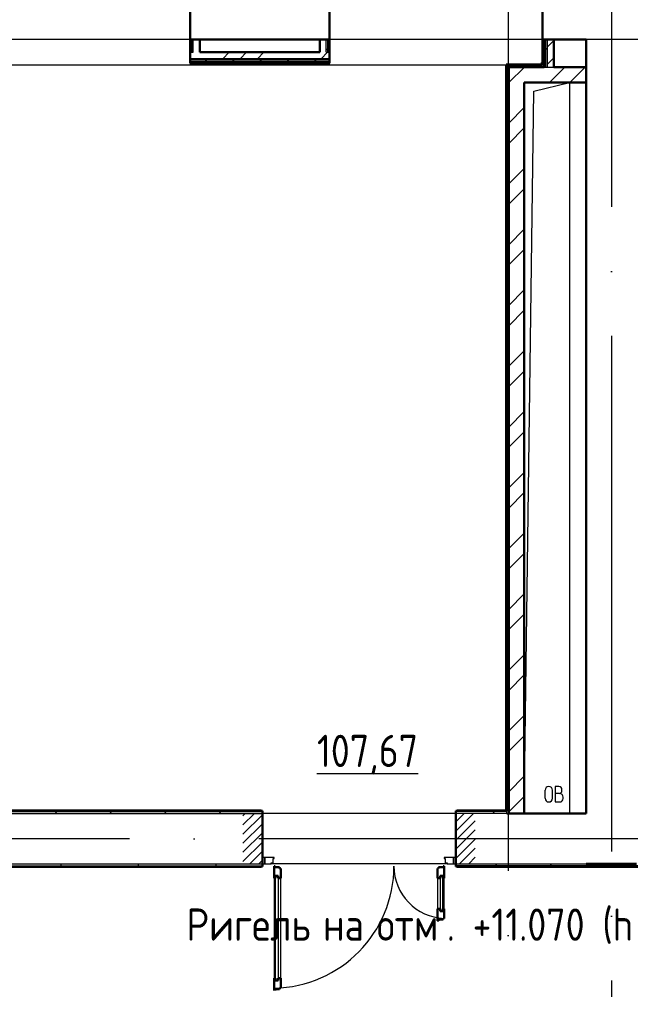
# Model space of a CAD drawing. Header units: millimetres. Extents: x -586848 to 520591, y -385801 to 675781.
# Drawn here: x 282356 to 287092, y 622376 to 629902 of the extents above; entities that cross this region are included whole.
import ezdxf

# ---------------------------------------------------------------- set-up
doc = ezdxf.new("R2010")
doc.units = ezdxf.units.MM
doc.linetypes.add('ADSK_Линия сетки', pattern=[25, 20, -2.5, 0, -2.5])
doc.linetypes.add('ADSK_Штриховая_ш2 п1_5', pattern=[4.5, 3, -1.5])
for name, color, linetype, lineweight in [('Аннотация', 7, 'Continuous', 18), ('Двери', 252, 'Continuous', 9), ('Марки помещений', 252, 'Continuous', 20), ('Ограждение', 252, 'Continuous', 9), ('Оси', 252, 'Continuous', 9), ('Перекрытие', 252, 'Continuous', 18), ('Стены внутренние', 7, 'Continuous', 18), ('Стены наружные', 7, 'Continuous', 18), ('Стены штриховка', 7, 'Continuous', 9)]:
    doc.layers.add(name, color=color, linetype=linetype, lineweight=lineweight)
doc.layers.add('Двери открывание', color=7, linetype='Continuous', lineweight=9, true_color=0xc0c0c0)
doc.styles.add('GOST Common_2', font='', dxfattribs={"width": 0.9, "height": 250})
doc.styles.get('GOST Common_2').set_extended_font_data('GOST type B')

# ---------------------------------------------------------------- blocks, each defined once
blk = doc.blocks.new('3 этаж')
at = {"color": 251, "lineweight": 18, "true_color": 0x636466}
for p, q in [((287145.2, -3365.7), (287420.8, -3298.4)), ((287420.8, -3298.4), (287420.8, -8968.4)), ((287070.8, -8968.4), (287145.2, -3365.7)), ((287231.5, -8849.9), (287231.5, -8787.3)), ((287288.8, -8849.9), (287288.8, -8787.3)), ((287339, -8758.6), (287309, -8758.6)), ((287309, -8758.6), (287309, -8878.6)), ((287362.3, -8792), (287362.3, -8782)), ((287342.3, -8812), (287309, -8812)), ((287309, -8878.6), (287345.7, -8878.6)), ((287372.3, -8852), (287372.3, -8842))]:
    blk.add_line(p, q, dxfattribs=at)
for centre, radius, start, end in [((287260.2, -8787.3), 28.7, 0, 180), ((287339, -8782), 23.3, 0, 90), ((287342.3, -8792), 20, 270, 0), ((287260.2, -8849.9), 28.7, 180, 0), ((287342.3, -8842), 30, 0, 90), ((287345.7, -8852), 26.7, 270, 0)]:
    blk.add_arc(centre, radius, start, end, dxfattribs=at)
at = {"layer": 'Двери', "color": 251, "linetype": 'Continuous', "lineweight": 18, "true_color": 0x636466}
for p, q in [((284979.4, -8968.4), (284890.8, -9057.1)), ((284908.7, -8968.4), (284890.8, -8986.4)), ((285040.8, -8977.8), (284890.8, -9127.8)), ((286676.5, -8968.4), (286540.8, -9104.1)), ((286605.8, -8968.4), (286540.8, -9033.4)), ((286690.8, -9024.8), (286540.8, -9174.8)), ((285040.8, -9048.5), (284890.8, -9198.5)), ((286690.8, -9095.6), (286540.8, -9245.6)), ((285040.8, -9119.2), (284890.8, -9269.2)), ((286690.8, -9166.3), (286540.8, -9316.3)), ((285040.8, -9189.9), (284890.8, -9339.9)), ((286690.8, -9237), (286569.3, -9358.4)), ((285040.8, -9260.6), (284943, -9358.4)), ((285040.8, -9331.3), (285013.7, -9358.4)), ((286690.8, -9307.7), (286640, -9358.4))]:
    blk.add_line(p, q, dxfattribs=at)
at = {"layer": 'Двери', "color": 251, "linetype": 'ADSK_Штриховая_ш2 п1_5', "true_color": 0x636466}
for p, q in [((285040.8, -8968.4), (284890.8, -8968.4)), ((285040.8, -9358.4), (285040.8, -8968.4)), ((286690.8, -8968.4), (286540.8, -8968.4)), ((286540.8, -8968.4), (286540.8, -9358.4)), ((284890.8, -9358.4), (285040.8, -9358.4)), ((286540.8, -9358.4), (286690.8, -9358.4))]:
    blk.add_line(p, q, dxfattribs=at)
at = {"layer": 'Двери', "color": 251, "true_color": 0x636466}
for p, q in [((285040.8, -9308.4), (285040.8, -9358.4)), ((285060.8, -9308.4), (285040.8, -9308.4)), ((285060.8, -9358.4), (285060.8, -9308.4)), ((285132.8, -9308.4), (285060.8, -9308.4)), ((285060.8, -9308.4), (285060.8, -9358.4)), ((285123.8, -9350.4), (285123.8, -9316.4)), ((285123.8, -9316.4), (285132.8, -9316.4)), ((285132.8, -9316.4), (285132.8, -9308.4)), ((286520.8, -9308.4), (286448.8, -9308.4)), ((286448.8, -9308.4), (286448.8, -9316.4)), ((286448.8, -9316.4), (286457.8, -9316.4)), ((286457.8, -9316.4), (286457.8, -9350.4)), ((286540.8, -9308.4), (286520.8, -9308.4)), ((286520.8, -9308.4), (286520.8, -9358.4)), ((286520.8, -9358.4), (286520.8, -9308.4)), ((286540.8, -9358.4), (286540.8, -9308.4)), ((285040.8, -9358.4), (285060.8, -9358.4)), ((285060.8, -9358.4), (285109.8, -9358.4)), ((285109.8, -9358.4), (285109.8, -9350.4)), ((285109.8, -9350.4), (285123.8, -9350.4)), ((286457.8, -9350.4), (286471.8, -9350.4)), ((286471.8, -9350.4), (286471.8, -9358.4)), ((286471.8, -9358.4), (286520.8, -9358.4)), ((286520.8, -9358.4), (286540.8, -9358.4)), ((285132.8, -9470.4), (285132.8, -10246.4)), ((285141.8, -9452.4), (285162.8, -9452.4)), ((285141.8, -10264.4), (285141.8, -9452.4)), ((285162.8, -9452.4), (285162.8, -10264.4)), ((285182.8, -10246.4), (285182.8, -9470.4)), ((286398.8, -9470.4), (286398.8, -9706.4)), ((286418.8, -9452.4), (286418.8, -9724.4)), ((286439.8, -9452.4), (286418.8, -9452.4)), ((286439.8, -9724.4), (286439.8, -9452.4)), ((286448.8, -9706.4), (286448.8, -9470.4)), ((286418.8, -9724.4), (286439.8, -9724.4)), ((285162.8, -10264.4), (285141.8, -10264.4))]:
    blk.add_line(p, q, dxfattribs=at)
at = {"layer": 'Двери', "color": 251, "lineweight": 30, "true_color": 0x636466}
for p, q in [((285140.8, -9376.4), (285132.8, -9376.4)), ((285132.8, -9376.4), (285132.8, -9470.4)), ((285140.8, -9385.4), (285140.8, -9376.4)), ((285174.8, -9385.4), (285140.8, -9385.4)), ((285174.8, -9394.4), (285174.8, -9385.4)), ((285182.8, -9394.4), (285174.8, -9394.4)), ((285182.8, -9470.4), (285182.8, -9394.4)), ((286406.8, -9394.4), (286398.8, -9394.4)), ((286398.8, -9394.4), (286398.8, -9470.4)), ((286406.8, -9385.4), (286406.8, -9394.4)), ((286440.8, -9385.4), (286406.8, -9385.4)), ((286448.8, -9376.4), (286440.8, -9376.4)), ((286440.8, -9376.4), (286440.8, -9385.4)), ((286448.8, -9470.4), (286448.8, -9376.4)), ((285141.8, -9470.4), (285132.8, -9470.4)), ((285141.8, -9452.4), (285141.8, -9470.4)), ((285162.8, -9452.4), (285141.8, -9452.4)), ((285162.8, -9470.4), (285162.8, -9452.4)), ((285182.8, -9470.4), (285162.8, -9470.4)), ((286398.8, -9470.4), (286418.8, -9470.4)), ((286418.8, -9470.4), (286418.8, -9452.4)), ((286418.8, -9452.4), (286439.8, -9452.4)), ((286439.8, -9452.4), (286439.8, -9470.4)), ((286439.8, -9470.4), (286448.8, -9470.4)), ((286398.8, -9706.4), (286398.8, -9800.4)), ((286398.8, -9706.4), (286418.8, -9706.4)), ((286418.8, -9706.4), (286418.8, -9724.4)), ((286439.8, -9706.4), (286448.8, -9706.4)), ((286439.8, -9724.4), (286439.8, -9706.4)), ((286448.8, -9782.4), (286448.8, -9706.4)), ((286418.8, -9724.4), (286439.8, -9724.4)), ((286440.8, -9791.4), (286440.8, -9782.4)), ((286440.8, -9782.4), (286448.8, -9782.4)), ((286398.8, -9800.4), (286406.8, -9800.4)), ((286406.8, -9800.4), (286406.8, -9791.4)), ((286406.8, -9791.4), (286440.8, -9791.4)), ((285132.8, -10246.4), (285132.8, -10340.4)), ((285141.8, -10246.4), (285132.8, -10246.4)), ((285141.8, -10264.4), (285141.8, -10246.4)), ((285162.8, -10264.4), (285141.8, -10264.4)), ((285162.8, -10246.4), (285162.8, -10264.4)), ((285182.8, -10246.4), (285162.8, -10246.4)), ((285182.8, -10322.4), (285182.8, -10246.4)), ((285140.8, -10340.4), (285140.8, -10331.4)), ((285140.8, -10331.4), (285174.8, -10331.4)), ((285174.8, -10331.4), (285174.8, -10322.4)), ((285174.8, -10322.4), (285182.8, -10322.4))]:
    blk.add_line(p, q, dxfattribs=at)
at = {"layer": 'Двери открывание', "color": 251, "true_color": 0x636466}
for centre, radius, start, end in [((285114.8, -9376.4), 946, 271.09026, 0), ((286466.8, -9376.4), 406, 180, 267.45896)]:
    blk.add_arc(centre, radius, start, end, dxfattribs=at)
at = {"layer": 'Ограждение', "color": 251, "true_color": 0x636466}
for p, q in [((284480.8, -2963.4), (282780.8, -2963.4)), ((287210.8, -2963.4), (285560.8, -2963.4)), ((284480.8, -3148.4), (284480.8, -3163.4)), ((285560.8, -3163.4), (285560.8, -3148.4)), ((286930.8, -3163.4), (279350.8, -3163.4)), ((284480.8, -3163.4), (282780.8, -3163.4)), ((286930.8, -3163.4), (285560.8, -3163.4)), ((286925.8, -3163.4), (286925.8, -8943.4)), ((285030.8, -8943.4), (279350.8, -8943.4)), ((285030.8, -8943.4), (285030.8, -8948.4)), ((286550.8, -8948.4), (286550.8, -8943.4)), ((286925.8, -8943.4), (286550.8, -8943.4)), ((286925.8, -8943.4), (286930.8, -8948.4)), ((273550.8, -9383.4), (285030.8, -9383.4)), ((285030.8, -9378.4), (285030.8, -9383.4)), ((286550.8, -9383.4), (286550.8, -9378.4)), ((286550.8, -9383.4), (288920.8, -9383.4))]:
    blk.add_line(p, q, dxfattribs=at)
at = {"layer": 'Оси', "color": 251, "linetype": 'ADSK_Линия сетки', "ltscale": 200, "true_color": 0x636466}
for p, q in [((286945.8, 34587.2), (286945.8, -30119.6)), ((287745.8, -263.4), (287745.8, -31389.6)), ((314013.1, -2963.4), (237073.5, -2963.4)), ((314013.1, -9163.4), (237073.5, -9163.4))]:
    blk.add_line(p, q, dxfattribs=at)
at = {"layer": 'Перекрытие', "color": 251, "true_color": 0x636466}
blk.add_line((287420.8, -3298.4), (287420.8, -8968.4), dxfattribs=at)
at = {"layer": 'Стены внутренние', "color": 251, "lineweight": 30, "true_color": 0x636466}
for p, q in [((284480.8, -2413.4), (284480.8, -2963.4)), ((285560.8, -2963.4), (285560.8, -2413.4)), ((287210.8, -2413.4), (287210.8, -2963.4)), ((284555.8, -2963.4), (285485.8, -2963.4)), ((287300.8, -2963.4), (287550.8, -2963.4)), ((287550.8, -2963.4), (287550.8, -3178.4)), ((287550.8, -3298.4), (287550.8, -8968.4)), ((285040.8, -9358.4), (285040.8, -8968.4)), ((286540.8, -8968.4), (286540.8, -9358.4)), ((286950.8, -8968.4), (286935.8, -8968.4)), ((287550.8, -8968.4), (287070.8, -8968.4))]:
    blk.add_line(p, q, dxfattribs=at)
at = {"layer": 'Стены внутренние', "color": 251, "true_color": 0x636466}
for p, q in [((286935.8, -8968.4), (281710.8, -8968.4)), ((281710.8, -9358.4), (285040.8, -9358.4)), ((286471.8, -9358.4), (285109.8, -9358.4)), ((286540.8, -9358.4), (287550.8, -9358.4))]:
    blk.add_line(p, q, dxfattribs=at)
at = {"layer": 'Стены наружные', "color": 251, "lineweight": 30, "true_color": 0x636466}
for p, q in [((284480.8, -2963.4), (284480.8, -3148.4)), ((284555.8, -2963.4), (284480.8, -2963.4)), ((284555.8, -3063.4), (284555.8, -2963.4)), ((285485.8, -2963.4), (285485.8, -3063.4)), ((285560.8, -2963.4), (285485.8, -2963.4)), ((285560.8, -3148.4), (285560.8, -2963.4)), ((287300.8, -2963.4), (287210.8, -2963.4)), ((287210.8, -3163.4), (287210.8, -2963.4)), ((287225.8, -2963.4), (287225.8, -3138.4)), ((287300.8, -3178.4), (287300.8, -2963.4)), ((285485.8, -3063.4), (284555.8, -3063.4)), ((287225.8, -3063.4), (287210.8, -3063.4)), ((284480.8, -3148.4), (285560.8, -3148.4)), ((287205.8, -3158.4), (286930.8, -3158.4)), ((286930.8, -3158.4), (286930.8, -8948.4)), ((287205.8, -3143.4), (287205.8, -3158.4)), ((287210.8, -3143.4), (287205.8, -3143.4)), ((287210.8, -3138.4), (287225.8, -3138.4)), ((287225.8, -3138.4), (287225.8, -3178.4)), ((287210.8, -3163.4), (286935.8, -3163.4)), ((286935.8, -3163.4), (286935.8, -8953.4)), ((286950.8, -3178.4), (286950.8, -8968.4)), ((287225.8, -3178.4), (286950.8, -3178.4)), ((287550.8, -3178.4), (287300.8, -3178.4)), ((287550.8, -3298.4), (287550.8, -3178.4)), ((287070.8, -8968.4), (287070.8, -3298.4)), ((287070.8, -3298.4), (287550.8, -3298.4)), ((285040.8, -8948.4), (273540.8, -8948.4)), ((285040.8, -8968.4), (285040.8, -8948.4)), ((286540.8, -8948.4), (286540.8, -8968.4)), ((286930.8, -8948.4), (286540.8, -8948.4)), ((286935.8, -8953.4), (286930.8, -8953.4)), ((286950.8, -8968.4), (287070.8, -8968.4)), ((273540.8, -9378.4), (285040.8, -9378.4)), ((285040.8, -9378.4), (285040.8, -9358.4)), ((286540.8, -9358.4), (286540.8, -9378.4)), ((286540.8, -9378.4), (288915.8, -9378.4)), ((287940.8, -9358.4), (287550.8, -9358.4))]:
    blk.add_line(p, q, dxfattribs=at)
at = {"layer": 'Стены наружные', "color": 251, "linetype": 'Continuous', "lineweight": 9, "true_color": 0x636466}
for p, q in [((287250.8, -3021.1), (287300.8, -2971.1)), ((284480.8, -3040.5), (284493.3, -3028)), ((284493.3, -3028), (284505.8, -3015.5)), ((284733.6, -3113.4), (284783.6, -3063.4)), ((284868.5, -3113.4), (284918.5, -3063.4)), ((285003.4, -3113.4), (285053.4, -3063.4)), ((285496.9, -3113.4), (285546.9, -3063.4)), ((285535.8, -3046.1), (285548.3, -3033.6)), ((285548.3, -3033.6), (285560.8, -3021.1)), ((287210.8, -3068.2), (287225.8, -3053.2)), ((287225.8, -3053.2), (287238.3, -3040.7)), ((287238.3, -3040.7), (287250.8, -3028.2)), ((284514.2, -3148.4), (284519.2, -3143.4)), ((284584.9, -3148.4), (284589.9, -3143.4)), ((284589.9, -3143.4), (284594.9, -3138.4)), ((284594.9, -3138.4), (284607.4, -3125.9)), ((284607.4, -3125.9), (284619.9, -3113.4)), ((284655.7, -3148.4), (284660.7, -3143.4)), ((284726.4, -3148.4), (284731.4, -3143.4)), ((284797.1, -3148.4), (284802.1, -3143.4)), ((284807.1, -3138.4), (284819.6, -3125.9)), ((284819.6, -3125.9), (284832.1, -3113.4)), ((284867.8, -3148.4), (284872.8, -3143.4)), ((284938.5, -3148.4), (284943.5, -3143.4)), ((285009.2, -3148.4), (285014.2, -3143.4)), ((285014.2, -3143.4), (285019.2, -3138.4)), ((285019.2, -3138.4), (285031.7, -3125.9)), ((285031.7, -3125.9), (285044.2, -3113.4)), ((285079.9, -3148.4), (285084.9, -3143.4)), ((285150.6, -3148.4), (285155.6, -3143.4)), ((285221.3, -3148.4), (285226.3, -3143.4)), ((285231.3, -3138.4), (285243.8, -3125.9)), ((285243.8, -3125.9), (285256.3, -3113.4)), ((285292.1, -3148.4), (285297.1, -3143.4)), ((285362.8, -3148.4), (285367.8, -3143.4)), ((285433.5, -3148.4), (285438.5, -3143.4)), ((285438.5, -3143.4), (285443.5, -3138.4)), ((285443.5, -3138.4), (285456, -3125.9)), ((285456, -3125.9), (285468.5, -3113.4)), ((285504.2, -3148.4), (285509.2, -3143.4)), ((286974.1, -3163.4), (286979.1, -3158.4)), ((287044.8, -3163.4), (287049.8, -3158.4)), ((287115.5, -3163.4), (287120.5, -3158.4)), ((287186.2, -3163.4), (287191.2, -3158.4)), ((287205.8, -3143.9), (287206.2, -3143.4)), ((287250.8, -3156.1), (287300.8, -3106.1)), ((286930.8, -3206.8), (286935.8, -3201.8)), ((286951, -3298.4), (287071, -3178.4)), ((287100.5, -3178.4), (287115.5, -3163.4)), ((287265.3, -3298.4), (287385.3, -3178.4)), ((287422.5, -3298.4), (287542.5, -3178.4)), ((286930.8, -3277.5), (286935.8, -3272.5)), ((286950.8, -3298.7), (286951, -3298.4)), ((286930.8, -3348.2), (286935.8, -3343.2)), ((286935.8, -3343.2), (286950.8, -3328.2)), ((286930.8, -3418.9), (286935.8, -3413.9)), ((286930.8, -3489.6), (286935.8, -3484.6)), ((286950.8, -3613), (287070.8, -3493)), ((286930.8, -3560.3), (286935.8, -3555.3)), ((286930.8, -3631), (286935.8, -3626)), ((286950.8, -3770.1), (287070.8, -3650.1)), ((286930.8, -3701.8), (286935.8, -3696.8)), ((286935.8, -3767.5), (286950.8, -3752.5)), ((286930.8, -3772.5), (286935.8, -3767.5)), ((286930.8, -3843.2), (286935.8, -3838.2)), ((286930.8, -3913.9), (286935.8, -3908.9)), ((286930.8, -3984.6), (286935.8, -3979.6)), ((286950.8, -4084.4), (287070.8, -3964.4)), ((286930.8, -4055.3), (286935.8, -4050.3)), ((286930.8, -4126), (286935.8, -4121)), ((286950.8, -4241.6), (287070.8, -4121.6)), ((286930.8, -4196.7), (286935.8, -4191.7)), ((286935.8, -4191.7), (286950.8, -4176.7)), ((286930.8, -4267.4), (286935.8, -4262.4)), ((286930.8, -4338.1), (286935.8, -4333.1)), ((286930.8, -4408.9), (286935.8, -4403.9)), ((286950.8, -4555.9), (287070.8, -4435.9)), ((286930.8, -4479.6), (286935.8, -4474.6)), ((286930.8, -4550.3), (286935.8, -4545.3)), ((286930.8, -4621), (286935.8, -4616)), ((286935.8, -4616), (286950.8, -4601)), ((286950.8, -4713.1), (287070.8, -4593.1)), ((286930.8, -4691.7), (286935.8, -4686.7)), ((286930.8, -4762.4), (286935.8, -4757.4)), ((286930.8, -4833.1), (286935.8, -4828.1)), ((286930.8, -4903.8), (286935.8, -4898.8)), ((286950.8, -5027.4), (287070.8, -4907.4)), ((286930.8, -4974.5), (286935.8, -4969.5)), ((286930.8, -5045.3), (286935.8, -5040.3)), ((286935.8, -5040.3), (286950.8, -5025.3)), ((286930.8, -5116), (286935.8, -5111)), ((286950.8, -5184.5), (287070.8, -5064.5)), ((286930.8, -5186.7), (286935.8, -5181.7)), ((286930.8, -5257.4), (286935.8, -5252.4)), ((286930.8, -5328.1), (286935.8, -5323.1)), ((286930.8, -5398.8), (286935.8, -5393.8)), ((286950.8, -5498.8), (287070.8, -5378.8)), ((286930.8, -5469.5), (286935.8, -5464.5)), ((286935.8, -5464.5), (286950.8, -5449.5)), ((286930.8, -5540.2), (286935.8, -5535.2)), ((286950.8, -5656), (287070.8, -5536)), ((286930.8, -5610.9), (286935.8, -5605.9)), ((286930.8, -5681.6), (286935.8, -5676.6)), ((286930.8, -5752.4), (286935.8, -5747.4)), ((286930.8, -5823.1), (286935.8, -5818.1)), ((286950.8, -5970.3), (287070.8, -5850.3)), ((286930.8, -5893.8), (286935.8, -5888.8)), ((286935.8, -5888.8), (286950.8, -5873.8)), ((286930.8, -5964.5), (286935.8, -5959.5)), ((286950.8, -6127.5), (287070.8, -6007.5)), ((286930.8, -6035.2), (286935.8, -6030.2)), ((286930.8, -6105.9), (286935.8, -6100.9)), ((286930.8, -6176.6), (286935.8, -6171.6)), ((286930.8, -6247.3), (286935.8, -6242.3)), ((286930.8, -6318), (286935.8, -6313)), ((286935.8, -6313), (286950.8, -6298)), ((286930.8, -6388.8), (286935.8, -6383.8)), ((286994.1, -6398.4), (287070.8, -6321.8)), ((286930.8, -6459.5), (286935.8, -6454.5)), ((286950.8, -6441.8), (286994.1, -6398.4)), ((286930.8, -6530.2), (286935.8, -6525.2)), ((286950.8, -6598.9), (287070.8, -6478.9)), ((286930.8, -6600.9), (286935.8, -6595.9)), ((286930.8, -6671.6), (286935.8, -6666.6)), ((286930.8, -6742.3), (286935.8, -6737.3)), ((286935.8, -6737.3), (286950.8, -6722.3)), ((286930.8, -6813), (286935.8, -6808)), ((286950.8, -6913.2), (287070.8, -6793.2)), ((286930.8, -6883.7), (286935.8, -6878.7)), ((286930.8, -6954.4), (286935.8, -6949.4)), ((286950.8, -7070.4), (287070.8, -6950.4)), ((286930.8, -7025.2), (286935.8, -7020.2)), ((286930.8, -7095.9), (286935.8, -7090.9)), ((286935.8, -7161.6), (286950.8, -7146.6)), ((286930.8, -7166.6), (286935.8, -7161.6)), ((286930.8, -7237.3), (286935.8, -7232.3)), ((286950.8, -7384.7), (287070.8, -7264.7)), ((286930.8, -7308), (286935.8, -7303)), ((286930.8, -7378.7), (286935.8, -7373.7)), ((286930.8, -7449.4), (286935.8, -7444.4)), ((286950.8, -7541.8), (287070.8, -7421.8)), ((286930.8, -7520.1), (286935.8, -7515.1)), ((286930.8, -7590.8), (286935.8, -7585.8)), ((286935.8, -7585.8), (286950.8, -7570.8)), ((286930.8, -7661.5), (286935.8, -7656.5)), ((286930.8, -7732.3), (286935.8, -7727.3)), ((286988.5, -7818.4), (287070.8, -7736.2)), ((286930.8, -7803), (286935.8, -7798)), ((286950.8, -7856.2), (286988.5, -7818.4)), ((286930.8, -7873.7), (286935.8, -7868.7)), ((286950.8, -8013.3), (287070.8, -7893.3)), ((286930.8, -7944.4), (286935.8, -7939.4)), ((286930.8, -8015.1), (286935.8, -8010.1)), ((286935.8, -8010.1), (286950.8, -7995.1)), ((286930.8, -8085.8), (286935.8, -8080.8)), ((286930.8, -8156.5), (286935.8, -8151.5)), ((286930.8, -8227.2), (286935.8, -8222.2)), ((286950.8, -8327.6), (287070.8, -8207.6)), ((286930.8, -8297.9), (286935.8, -8292.9)), ((286930.8, -8368.7), (286935.8, -8363.7)), ((286935.8, -8434.4), (286950.8, -8419.4)), ((286950.8, -8484.8), (287070.8, -8364.8)), ((286930.8, -8439.4), (286935.8, -8434.4)), ((286930.8, -8510.1), (286935.8, -8505.1)), ((286930.8, -8580.8), (286935.8, -8575.8)), ((286930.8, -8651.5), (286935.8, -8646.5)), ((286930.8, -8722.2), (286935.8, -8717.2)), ((286950.8, -8799.1), (287070.8, -8679.1)), ((286930.8, -8792.9), (286935.8, -8787.9)), ((286930.8, -8863.6), (286935.8, -8858.6)), ((286935.8, -8858.6), (286950.8, -8843.6)), ((286950.8, -8956.2), (287070.8, -8836.2)), ((283164, -8953.4), (283169, -8948.4)), ((283234.7, -8953.4), (283239.7, -8948.4)), ((283305.4, -8953.4), (283310.4, -8948.4)), ((283376.1, -8953.4), (283381.1, -8948.4)), ((283431.9, -8968.4), (283446.9, -8953.4)), ((283446.9, -8953.4), (283451.9, -8948.4)), ((283517.6, -8953.4), (283522.6, -8948.4)), ((283588.3, -8953.4), (283593.3, -8948.4)), ((283659, -8953.4), (283664, -8948.4)), ((283729.7, -8953.4), (283734.7, -8948.4)), ((283800.4, -8953.4), (283805.4, -8948.4)), ((283856.1, -8968.4), (283871.1, -8953.4)), ((283871.1, -8953.4), (283876.1, -8948.4)), ((283941.8, -8953.4), (283946.8, -8948.4)), ((284012.5, -8953.4), (284017.5, -8948.4)), ((284083.2, -8953.4), (284088.2, -8948.4)), ((284154, -8953.4), (284159, -8948.4)), ((284224.7, -8953.4), (284229.7, -8948.4)), ((284280.4, -8968.4), (284295.4, -8953.4)), ((284295.4, -8953.4), (284300.4, -8948.4)), ((284366.1, -8953.4), (284371.1, -8948.4)), ((284436.8, -8953.4), (284441.8, -8948.4)), ((284507.5, -8953.4), (284512.5, -8948.4)), ((284578.2, -8953.4), (284583.2, -8948.4)), ((284648.9, -8953.4), (284653.9, -8948.4)), ((284704.6, -8968.4), (284719.6, -8953.4)), ((284719.6, -8953.4), (284724.6, -8948.4)), ((284790.4, -8953.4), (284795.4, -8948.4)), ((284861.1, -8953.4), (284866.1, -8948.4)), ((284931.8, -8953.4), (284936.8, -8948.4)), ((285002.5, -8953.4), (285007.5, -8948.4)), ((286558.1, -8953.4), (286563.1, -8948.4)), ((286628.8, -8953.4), (286633.8, -8948.4)), ((286699.5, -8953.4), (286704.5, -8948.4)), ((286770.3, -8953.4), (286775.3, -8948.4)), ((286826, -8968.4), (286841, -8953.4)), ((286841, -8953.4), (286846, -8948.4)), ((286911.7, -8953.4), (286916.7, -8948.4)), ((286930.8, -8934.3), (286935.8, -8929.3)), ((283163.3, -9378.4), (283168.3, -9373.4)), ((283234, -9378.4), (283239, -9373.4)), ((283304.7, -9378.4), (283309.7, -9373.4)), ((283375.4, -9378.4), (283380.4, -9373.4)), ((283446.1, -9378.4), (283451.1, -9373.4)), ((283481.8, -9373.4), (283481.8, -9358.4)), ((283516.8, -9378.4), (283521.8, -9373.4)), ((283587.5, -9378.4), (283592.5, -9373.4)), ((283658.2, -9378.4), (283663.2, -9373.4)), ((283729, -9378.4), (283734, -9373.4)), ((283799.7, -9378.4), (283804.7, -9373.4)), ((283870.4, -9378.4), (283875.4, -9373.4)), ((283941.1, -9378.4), (283946.1, -9373.4)), ((284011.8, -9378.4), (284016.8, -9373.4)), ((284081.8, -9373.4), (284081.8, -9358.4)), ((284082.5, -9378.4), (284087.5, -9373.4)), ((284153.2, -9378.4), (284158.2, -9373.4)), ((284223.9, -9378.4), (284228.9, -9373.4)), ((284294.6, -9378.4), (284299.6, -9373.4)), ((284365.4, -9378.4), (284370.4, -9373.4)), ((284436.1, -9378.4), (284441.1, -9373.4)), ((284506.8, -9378.4), (284511.8, -9373.4)), ((284577.5, -9378.4), (284582.5, -9373.4)), ((284648.2, -9378.4), (284653.2, -9373.4)), ((284681.8, -9373.4), (284681.8, -9358.4)), ((284718.9, -9378.4), (284723.9, -9373.4)), ((284789.6, -9378.4), (284794.6, -9373.4)), ((284860.3, -9378.4), (284865.3, -9373.4)), ((284931, -9378.4), (284936, -9373.4)), ((285001.8, -9378.4), (285006.8, -9373.4)), ((286557.4, -9378.4), (286562.4, -9373.4)), ((286628.1, -9378.4), (286633.1, -9373.4)), ((286698.8, -9378.4), (286703.8, -9373.4)), ((286769.5, -9378.4), (286774.5, -9373.4)), ((286840.2, -9378.4), (286845.2, -9373.4)), ((286845.2, -9373.4), (286860.2, -9358.4)), ((286910.9, -9378.4), (286915.9, -9373.4)), ((286981.7, -9378.4), (286986.7, -9373.4)), ((287052.4, -9378.4), (287057.4, -9373.4)), ((287123.1, -9378.4), (287128.1, -9373.4)), ((287193.8, -9378.4), (287198.8, -9373.4)), ((287264.5, -9378.4), (287269.5, -9373.4)), ((287269.5, -9373.4), (287284.5, -9358.4)), ((287335.2, -9378.4), (287340.2, -9373.4)), ((287405.9, -9378.4), (287410.9, -9373.4)), ((287476.6, -9378.4), (287481.6, -9373.4)), ((287547.3, -9378.4), (287552.3, -9373.4)), ((287618, -9378.4), (287623, -9373.4)), ((287688.8, -9378.4), (287693.8, -9373.4)), ((287693.8, -9373.4), (287708.8, -9358.4)), ((287759.5, -9378.4), (287764.5, -9373.4)), ((287830.2, -9378.4), (287835.2, -9373.4))]:
    blk.add_line(p, q, dxfattribs=at)
at = {"layer": 'Стены наружные', "color": 251, "true_color": 0x636466}
blk.add_line((281710.8, -8968.4), (285040.8, -8968.4), dxfattribs=at)
at = {"layer": 'Стены штриховка', "color": 251, "true_color": 0x636466}
for p, q in [((284493.3, -3063.4), (284493.3, -2963.4)), ((284505.8, -3063.4), (284505.8, -2963.4)), ((285535.8, -3063.4), (285535.8, -2963.4)), ((285548.3, -3063.4), (285548.3, -2963.4)), ((287238.3, -3178.4), (287238.3, -2963.4)), ((287250.8, -3178.4), (287250.8, -2963.4)), ((284480.8, -3063.4), (284505.8, -3063.4)), ((285535.8, -3063.4), (285560.8, -3063.4)), ((285560.8, -3113.4), (284480.8, -3113.4)), ((285560.8, -3125.9), (284480.8, -3125.9)), ((285560.8, -3138.4), (284480.8, -3138.4)), ((284480.8, -3143.4), (285560.8, -3143.4)), ((287225.8, -3113.4), (287210.8, -3113.4)), ((287225.8, -3125.9), (287210.8, -3125.9)), ((287225.8, -3178.4), (287300.8, -3178.4)), ((285040.8, -8953.4), (273540.8, -8953.4)), ((286930.8, -8953.4), (286540.8, -8953.4)), ((273540.8, -9373.4), (285040.8, -9373.4)), ((288910.8, -9373.4), (286540.8, -9373.4))]:
    blk.add_line(p, q, dxfattribs=at)
at = {"layer": 'Аннотация', "color": 251, "true_color": 0x636466, "style": 'GOST Common_2', "width": 0.9}
for s, p in [('Ригель', (284452, -9955.1)), ('. +11.070 (h', (286470.1, -9955.1)), ('на', (285511.7, -9955.1)), ('отм', (285928.4, -9955.1))]:
    blk.add_text(s, height=250, dxfattribs=at).set_placement(p)
at = {"layer": 'Марки помещений', "color": 251, "true_color": 0x636466, "style": 'GOST Common_2', "width": 0.9}
blk.add_text('%%U107,67', height=250, dxfattribs=at).set_placement((285464, -8607.4))

msp = doc.modelspace()

# ---------------------------------------------------------------- block references
msp.add_blockref('3 этаж', (-802.7, 632710.4))

doc.saveas('drawing.dxf')
